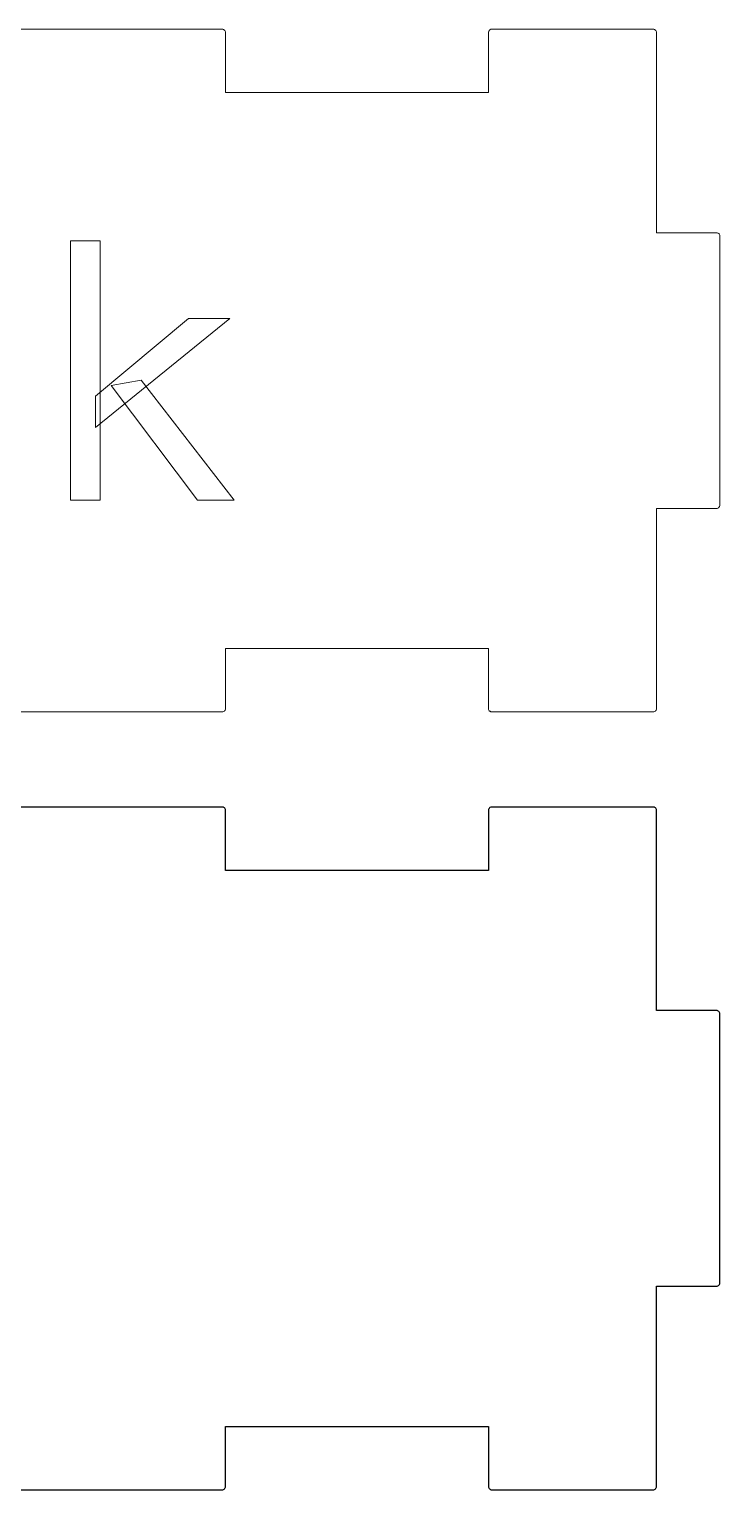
# Model space of a CAD drawing. Header units: inches. Extents: x 0.23 to 4.83, y 0.19 to 3.93.
# Drawn here: x 1.612 to 2.47, y 0.187 to 2.001 of the extents above; entities that cross this region are included whole.
import ezdxf

# ---------------------------------------------------------------- set-up
doc = ezdxf.new("R2010")
doc.units = ezdxf.units.IN
doc.header["$MEASUREMENT"] = 0
doc.layers.get('0').update_dxf_attribs({"lineweight": 5})
doc.layers.add('Sketch Geometry (ANSI)', color=7, linetype='Continuous', lineweight=25)

msp = doc.modelspace()

# ---------------------------------------------------------------- linework, layer by layer
for p, q in [((1.8528, 2.0015), (1.5165, 2.0015)), ((1.8535, 2.0011), (1.8528, 2.0015)), ((1.8539, 2.0007), (1.8535, 2.0011)), ((1.8547, 2.0003), (1.8539, 2.0007)), ((1.8551, 1.9999), (1.8547, 2.0003)), ((1.8559, 1.9983), (1.8551, 1.9999)), ((1.8559, 1.9228), (1.8559, 1.9983)), ((2.1831, 1.9991), (2.1827, 1.9983)), ((2.1827, 1.9983), (2.1827, 1.9228)), ((2.1835, 1.9995), (2.1831, 1.9991)), ((2.1839, 2.0003), (2.1835, 1.9995)), ((2.1843, 2.0007), (2.1839, 2.0003)), ((2.1858, 2.0015), (2.1843, 2.0007)), ((2.3882, 2.0015), (2.1858, 2.0015)), ((2.389, 2.0011), (2.3882, 2.0015)), ((2.3894, 2.0007), (2.389, 2.0011)), ((2.3902, 2.0003), (2.3894, 2.0007)), ((2.3906, 1.9999), (2.3902, 2.0003)), ((2.3913, 1.9983), (2.3906, 1.9999)), ((2.3913, 1.7487), (2.3913, 1.9983)), ((2.1827, 1.9228), (1.8559, 1.9228)), ((2.4669, 1.7487), (2.3913, 1.7487)), ((2.4677, 1.7483), (2.4669, 1.7487)), ((2.4681, 1.748), (2.4677, 1.7483)), ((2.4689, 1.7476), (2.4681, 1.748)), ((2.4693, 1.7472), (2.4689, 1.7476)), ((2.4701, 1.7456), (2.4693, 1.7472)), ((2.4701, 1.4094), (2.4701, 1.7456)), ((1.6633, 1.4164), (1.6633, 1.7386)), ((1.6633, 1.7386), (1.7002, 1.7386)), ((1.7002, 1.7386), (1.7002, 1.4164)), ((1.6945, 1.5458), (1.8098, 1.6422)), ((1.8613, 1.6422), (1.6945, 1.5066)), ((1.8098, 1.6422), (1.8613, 1.6422)), ((1.7139, 1.5591), (1.7512, 1.5657)), ((1.7512, 1.5657), (1.8665, 1.4164)), ((1.6945, 1.5066), (1.6945, 1.5458)), ((1.8211, 1.4164), (1.7139, 1.5591)), ((1.7002, 1.4164), (1.6633, 1.4164)), ((1.8665, 1.4164), (1.8211, 1.4164)), ((2.3913, 1.1566), (2.3913, 1.4062)), ((2.3913, 1.4062), (2.4669, 1.4062)), ((2.4669, 1.4062), (2.4685, 1.407)), ((2.4685, 1.407), (2.4689, 1.4074)), ((2.4689, 1.4074), (2.4693, 1.4082)), ((2.4693, 1.4082), (2.4697, 1.4086)), ((2.4697, 1.4086), (2.4701, 1.4094)), ((1.8559, 1.1566), (1.8559, 1.2322)), ((1.8559, 1.2322), (2.1827, 1.2322)), ((2.1827, 1.2322), (2.1827, 1.1566)), ((1.5165, 1.1535), (1.8528, 1.1535)), ((1.8528, 1.1535), (1.8543, 1.1543)), ((1.8543, 1.1543), (1.8547, 1.1546)), ((1.8547, 1.1546), (1.8551, 1.1554)), ((1.8551, 1.1554), (1.8555, 1.1558)), ((1.8555, 1.1558), (1.8559, 1.1566)), ((2.1827, 1.1566), (2.1835, 1.155)), ((2.1835, 1.155), (2.1839, 1.1546)), ((2.1839, 1.1546), (2.1846, 1.1543)), ((2.1846, 1.1543), (2.185, 1.1539)), ((2.185, 1.1539), (2.1858, 1.1535)), ((2.1858, 1.1535), (2.3882, 1.1535)), ((2.3882, 1.1535), (2.3898, 1.1543)), ((2.3898, 1.1543), (2.3902, 1.1546)), ((2.3902, 1.1546), (2.3906, 1.1554)), ((2.3906, 1.1554), (2.3909, 1.1558)), ((2.3909, 1.1558), (2.3913, 1.1566)), ((1.8528, 1.0354), (1.5165, 1.0354)), ((1.8535, 1.035), (1.8528, 1.0354)), ((1.8539, 1.0346), (1.8535, 1.035)), ((1.8547, 1.0342), (1.8539, 1.0346)), ((1.8551, 1.0338), (1.8547, 1.0342)), ((2.1839, 1.0342), (2.1835, 1.0334)), ((2.1843, 1.0346), (2.1839, 1.0342)), ((2.1858, 1.0354), (2.1843, 1.0346)), ((2.3882, 1.0354), (2.1858, 1.0354)), ((2.389, 1.035), (2.3882, 1.0354)), ((2.3894, 1.0346), (2.389, 1.035)), ((2.3902, 1.0342), (2.3894, 1.0346)), ((2.3906, 1.0338), (2.3902, 1.0342)), ((1.8559, 1.0322), (1.8551, 1.0338)), ((1.8559, 0.9566), (1.8559, 1.0322)), ((2.1831, 1.033), (2.1827, 1.0322)), ((2.1827, 1.0322), (2.1827, 0.9566)), ((2.1835, 1.0334), (2.1831, 1.033)), ((2.3913, 1.0322), (2.3906, 1.0338)), ((2.3913, 0.7826), (2.3913, 1.0322)), ((2.1827, 0.9566), (1.8559, 0.9566)), ((2.4669, 0.7826), (2.3913, 0.7826)), ((2.4677, 0.7822), (2.4669, 0.7826)), ((2.4681, 0.7818), (2.4677, 0.7822)), ((2.4689, 0.7814), (2.4681, 0.7818)), ((2.4693, 0.781), (2.4689, 0.7814)), ((2.4701, 0.7794), (2.4693, 0.781)), ((2.4701, 0.4432), (2.4701, 0.7794)), ((2.3913, 0.1905), (2.3913, 0.4401)), ((2.3913, 0.4401), (2.4669, 0.4401)), ((2.4669, 0.4401), (2.4685, 0.4409)), ((2.4685, 0.4409), (2.4689, 0.4413)), ((2.4689, 0.4413), (2.4693, 0.442)), ((2.4693, 0.442), (2.4697, 0.4424)), ((2.4697, 0.4424), (2.4701, 0.4432)), ((1.8559, 0.1905), (1.8559, 0.2661)), ((1.8559, 0.2661), (2.1827, 0.2661)), ((2.1827, 0.2661), (2.1827, 0.1905)), ((1.5165, 0.1873), (1.8528, 0.1873)), ((1.8528, 0.1873), (1.8543, 0.1881)), ((1.8543, 0.1881), (1.8547, 0.1885)), ((1.8547, 0.1885), (1.8551, 0.1893)), ((1.8551, 0.1893), (1.8555, 0.1897)), ((1.8555, 0.1897), (1.8559, 0.1905)), ((2.1827, 0.1905), (2.1835, 0.1889)), ((2.1835, 0.1889), (2.1839, 0.1885)), ((2.1839, 0.1885), (2.1846, 0.1881)), ((2.1846, 0.1881), (2.185, 0.1877)), ((2.185, 0.1877), (2.1858, 0.1873)), ((2.1858, 0.1873), (2.3882, 0.1873)), ((2.3882, 0.1873), (2.3898, 0.1881)), ((2.3898, 0.1881), (2.3902, 0.1885)), ((2.3902, 0.1885), (2.3906, 0.1893)), ((2.3906, 0.1893), (2.3909, 0.1897)), ((2.3909, 0.1897), (2.3913, 0.1905))]:
    msp.add_line(p, q)
at = {"layer": 'Sketch Geometry (ANSI)'}
for p, q in [((1.8528, 1.0354), (1.5165, 1.0354)), ((1.8535, 1.035), (1.8528, 1.0354)), ((1.8539, 1.0346), (1.8535, 1.035)), ((1.8547, 1.0342), (1.8539, 1.0346)), ((1.8551, 1.0338), (1.8547, 1.0342)), ((2.1839, 1.0342), (2.1835, 1.0334)), ((2.1843, 1.0346), (2.1839, 1.0342)), ((2.1858, 1.0354), (2.1843, 1.0346)), ((2.3882, 1.0354), (2.1858, 1.0354)), ((2.389, 1.035), (2.3882, 1.0354)), ((2.3894, 1.0346), (2.389, 1.035)), ((2.3902, 1.0342), (2.3894, 1.0346)), ((2.3906, 1.0338), (2.3902, 1.0342)), ((1.8559, 1.0322), (1.8551, 1.0338)), ((1.8559, 0.9566), (1.8559, 1.0322)), ((2.1831, 1.033), (2.1827, 1.0322)), ((2.1827, 1.0322), (2.1827, 0.9566)), ((2.1835, 1.0334), (2.1831, 1.033)), ((2.3913, 1.0322), (2.3906, 1.0338)), ((2.3913, 0.7826), (2.3913, 1.0322)), ((2.1827, 0.9566), (1.8559, 0.9566)), ((2.4669, 0.7826), (2.3913, 0.7826)), ((2.4677, 0.7822), (2.4669, 0.7826)), ((2.4681, 0.7818), (2.4677, 0.7822)), ((2.4689, 0.7814), (2.4681, 0.7818)), ((2.4693, 0.781), (2.4689, 0.7814)), ((2.4701, 0.7794), (2.4693, 0.781)), ((2.4701, 0.4432), (2.4701, 0.7794)), ((2.3913, 0.1905), (2.3913, 0.4401)), ((2.3913, 0.4401), (2.4669, 0.4401)), ((2.4669, 0.4401), (2.4685, 0.4409)), ((2.4685, 0.4409), (2.4689, 0.4413)), ((2.4689, 0.4413), (2.4693, 0.442)), ((2.4693, 0.442), (2.4697, 0.4424)), ((2.4697, 0.4424), (2.4701, 0.4432)), ((1.8559, 0.2661), (2.1827, 0.2661)), ((1.8559, 0.1905), (1.8559, 0.2661)), ((2.1827, 0.2661), (2.1827, 0.1905)), ((1.5165, 0.1873), (1.8528, 0.1873)), ((1.8528, 0.1873), (1.8543, 0.1881)), ((1.8543, 0.1881), (1.8547, 0.1885)), ((1.8547, 0.1885), (1.8551, 0.1893)), ((1.8551, 0.1893), (1.8555, 0.1897)), ((1.8555, 0.1897), (1.8559, 0.1905)), ((2.1827, 0.1905), (2.1835, 0.1889)), ((2.1835, 0.1889), (2.1839, 0.1885)), ((2.1839, 0.1885), (2.1846, 0.1881)), ((2.1846, 0.1881), (2.185, 0.1877)), ((2.185, 0.1877), (2.1858, 0.1873)), ((2.1858, 0.1873), (2.3882, 0.1873)), ((2.3882, 0.1873), (2.3898, 0.1881)), ((2.3898, 0.1881), (2.3902, 0.1885)), ((2.3902, 0.1885), (2.3906, 0.1893)), ((2.3906, 0.1893), (2.3909, 0.1897)), ((2.3909, 0.1897), (2.3913, 0.1905))]:
    msp.add_line(p, q, dxfattribs=at)

doc.saveas('drawing.dxf')
